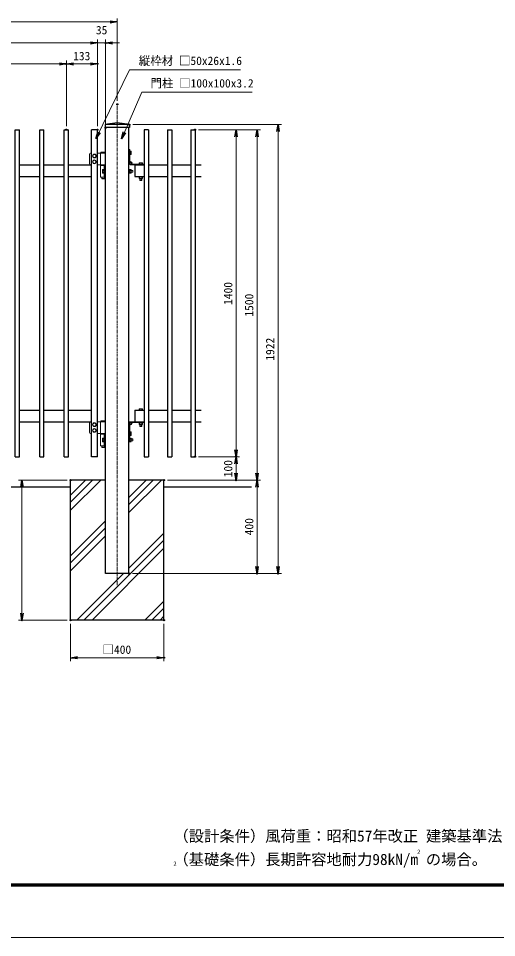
# Model space of a CAD drawing. Units: millimetres, scale not verified. Extents: x -4204 to 4196, y -2971 to 2969.
# Drawn here: x -1001 to 1049, y -2971 to 964 of the extents above; entities that cross this region are included whole.
import ezdxf
from ezdxf.enums import TextEntityAlignment as Align

# ---------------------------------------------------------------- set-up
doc = ezdxf.new("R2010")
doc.units = ezdxf.units.MM
doc.header["$LTSCALE"] = 10
doc.header["$PDMODE"] = 32
doc.header["$PDSIZE"] = 5
doc.linetypes.add('USER2', pattern=[2, 1.25, -0.25, 0.25, -0.25])
for name, color, linetype, lineweight in [('0-0_D-STR-DIM', 7, 'Continuous', 13), ('0-1_0', 7, 'Continuous', 25), ('0-2_DEFPOINTS', 8, 'Continuous', 25), ('0-3_D-STR1', 1, 'Continuous', 25), ('0-4_D-BMK', 2, 'USER2', 13), ('0-5_D-BGD', 7, 'Continuous', 25), ('0-6_D-STR3', 3, 'Continuous', 13), ('0-7_D-STR4', 7, 'Continuous', 25), ('0-8_D-DCR-HCH', 7, 'Continuous', 13), ('0-A_D-STR-TXT', 7, 'Continuous', 13), ('0-B_D-TTL-TXT', 7, 'Continuous', 13), ('0-D_D-TTL', 7, 'Continuous', 13)]:
    doc.layers.add(name, color=color, linetype=linetype, lineweight=lineweight)
doc.styles.add('ＭＳ ゴシック', font='')
doc.styles.get('ＭＳ ゴシック').set_extended_font_data('MS Gothic')

# ---------------------------------------------------------------- blocks, each defined once
blk = doc.blocks.new('_OPEN')
at = {"layer": '0-1_0'}
blk.add_line((0, 0), (-10, 0), dxfattribs=at)
blk.add_lwpolyline([(-10, 1.667), (0, 0), (-10, -1.667)], dxfattribs=at)

msp = doc.modelspace()

# ---------------------------------------------------------------- linework, layer by layer
at = {"layer": '0-0_D-STR-DIM'}
for p, q in [((-606.95, 949.02), (-2938.95, 949.02)), ((-576.95, 611.43), (-576.95, 964.02)), ((-661.95, 502.43), (-661.95, 874.02)), ((-661.95, 502.43), (-661.95, 874.02)), ((-626.95, 511.43), (-626.95, 874.02)), ((-691.95, 859.02), (-1737.95, 859.02)), ((-691.95, 859.02), (-721.95, 859.02)), ((-661.95, 859.02), (-626.95, 859.02)), ((-596.95, 859.02), (-566.95, 859.02)), ((-1604.95, 769.02), (-824.95, 769.02)), ((-794.95, 502.43), (-794.95, 784.02)), ((-794.95, 502.43), (-794.95, 784.02)), ((-764.95, 769.02), (-691.95, 769.02)), ((-661.95, 502.43), (-661.95, 784.02)), ((-509.95, 509.43), (127.05, 509.43)), ((-228.45, 487.43), (-52.95, 487.43)), ((-228.45, 487.43), (37.05, 487.43)), ((112.05, 479.43), (112.05, -1382.57)), ((-67.95, 457.43), (-67.95, -882.57)), ((22.05, 457.43), (22.05, -982.57)), ((-228.45, -912.57), (-52.95, -912.57)), ((-228.45, -912.57), (-52.95, -912.57)), ((-67.95, -942.57), (-67.95, -982.57)), ((-791.95, -1012.57), (-1000.62, -1012.57)), ((-361.95, -1012.57), (37.05, -1012.57)), ((-361.95, -1012.57), (-52.95, -1012.57)), ((-361.95, -1012.57), (37.05, -1012.57)), ((-985.62, -1042.57), (-985.62, -1582.57)), ((22.05, -1042.57), (22.05, -1382.57)), ((-511.95, -1412.57), (127.05, -1412.57)), ((-511.95, -1412.57), (37.05, -1412.57)), ((-791.95, -1612.57), (-1000.62, -1612.57)), ((-776.95, -1627.57), (-776.95, -1788.15)), ((-376.95, -1627.57), (-376.95, -1788.15)), ((-746.95, -1773.15), (-406.95, -1773.15))]:
    msp.add_line(p, q, dxfattribs=at)
at = {"layer": '0-2_DEFPOINTS'}
for p in [(-626.95, 859.02), (-794.95, 769.02), (-661.95, 769.02), (-576.95, 596.43), (-524.95, 509.43), (-794.95, 487.43), (-661.95, 487.43), (-626.95, 496.43), (-243.45, 487.43), (-243.45, -912.57), (-67.95, -912.57), (-776.95, -1012.57), (-376.95, -1012.57), (-67.95, -1012.57), (22.05, -1012.57), (-526.95, -1412.57), (22.05, -1412.57), (112.05, -1412.57), (-985.62, -1612.57), (-776.95, -1612.57), (-776.95, -1612.57), (-376.95, -1612.57), (-376.95, -1773.15)]:
    msp.add_point(p, dxfattribs=at)
at = {"layer": '0-3_D-STR1'}
for p, q in [((-524.95, 509.43), (-576.95, 516.43)), ((-995.95, -912.57), (-995.95, 487.43)), ((-890.95, -912.57), (-890.95, 487.43)), ((-785.95, -912.57), (-785.95, 487.43)), ((-687.95, -912.57), (-687.95, 487.43)), ((-661.95, 487.43), (-687.95, 487.43)), ((-661.95, -912.57), (-661.95, 487.43)), ((-524.95, 509.43), (-628.95, 509.43)), ((-524.95, 496.43), (-628.95, 496.43)), ((-626.95, -1412.57), (-626.95, 496.43)), ((-526.95, -1412.57), (-526.95, 496.43)), ((-524.95, 509.43), (-524.95, 496.43)), ((-461.45, 487.43), (-461.45, -912.57)), ((-443.45, 487.43), (-461.45, 487.43)), ((-443.45, 487.43), (-443.45, -912.57)), ((-361.45, 487.43), (-361.45, -912.57)), ((-361.45, 487.43), (-343.45, 487.43)), ((-343.45, 487.43), (-343.45, -912.57)), ((-261.45, 487.43), (-261.45, -912.57)), ((-261.45, 487.43), (-243.45, 487.43)), ((-243.45, 487.43), (-243.45, -912.57)), ((-995.95, 337.43), (-908.95, 337.43)), ((-890.95, 337.43), (-803.95, 337.43)), ((-785.95, 337.43), (-687.95, 337.43)), ((-501.95, 337.43), (-501.95, 287.43)), ((-501.95, 337.43), (-461.45, 337.43)), ((-501.95, 337.43), (-461.45, 337.43)), ((-443.45, 337.43), (-361.45, 337.43)), ((-343.45, 337.43), (-261.45, 337.43)), ((-243.45, 337.43), (-217.95, 337.43)), ((-995.95, 287.43), (-908.95, 287.43)), ((-890.95, 287.43), (-803.95, 287.43)), ((-785.95, 287.43), (-687.95, 287.43)), ((-501.95, 287.43), (-461.45, 287.43)), ((-501.95, 287.43), (-461.45, 287.43)), ((-501.95, 287.43), (-461.45, 287.43)), ((-443.45, 287.43), (-361.45, 287.43)), ((-343.45, 287.43), (-261.45, 287.43)), ((-243.45, 287.43), (-217.95, 287.43)), ((-995.95, -712.57), (-908.95, -712.57)), ((-890.95, -712.57), (-803.95, -712.57)), ((-785.95, -712.57), (-687.95, -712.57)), ((-501.95, -712.57), (-461.45, -712.57)), ((-501.95, -712.57), (-501.95, -762.57)), ((-501.95, -712.57), (-461.45, -712.57)), ((-501.95, -712.57), (-461.45, -712.57)), ((-443.45, -712.57), (-361.45, -712.57)), ((-343.45, -712.57), (-261.45, -712.57)), ((-243.45, -712.57), (-217.95, -712.57)), ((-995.95, -762.57), (-908.95, -762.57)), ((-890.95, -762.57), (-803.95, -762.57)), ((-785.95, -762.57), (-687.95, -762.57)), ((-501.95, -762.57), (-461.45, -762.57)), ((-501.95, -762.57), (-461.45, -762.57)), ((-501.95, -762.57), (-461.45, -762.57)), ((-501.95, -762.57), (-461.45, -762.57)), ((-443.45, -762.57), (-361.45, -762.57)), ((-343.45, -762.57), (-261.45, -762.57)), ((-243.45, -762.57), (-217.95, -762.57)), ((-1013.95, -912.57), (-995.95, -912.57)), ((-908.95, -912.57), (-890.95, -912.57)), ((-803.95, -912.57), (-785.95, -912.57)), ((-661.95, -912.57), (-687.95, -912.57)), ((-461.45, -912.57), (-443.45, -912.57)), ((-361.45, -912.57), (-343.45, -912.57)), ((-261.45, -912.57), (-243.45, -912.57)), ((-526.95, -1412.57), (-626.95, -1412.57))]:
    msp.add_line(p, q, dxfattribs=at)
for points in [[(-576.95, 516.43), (-628.95, 509.43), (-628.95, 496.43)], [(-1013.95, -912.57), (-1013.95, 487.43), (-995.95, 487.43)], [(-908.95, -912.57), (-908.95, 487.43), (-890.95, 487.43)], [(-803.95, -912.57), (-803.95, 487.43), (-785.95, 487.43)]]:
    msp.add_lwpolyline(points, dxfattribs=at)
at = {"layer": '0-4_D-BMK'}
msp.add_line((-576.95, -1462.57), (-576.95, 596.43), dxfattribs=at)
at = {"layer": '0-5_D-BGD'}
for p, q in [((-776.95, -1042.57), (-1779.85, -1042.57)), ((-1.23, -1042.57), (-376.95, -1042.57))]:
    msp.add_line(p, q, dxfattribs=at)
at = {"layer": '0-6_D-STR3'}
for p, q in [((-526.95, 403.53), (-526.95, 337.43)), ((-523.75, 403.43), (-526.95, 403.43)), ((-523.75, 403.43), (-523.75, 349.85)), ((-517.23, 395.93), (-522.15, 395.93)), ((-516.65, 394.93), (-517.23, 395.93)), ((-516.65, 394.93), (-516.65, 381.93)), ((-695.95, 342.43), (-695.95, 382.43)), ((-690.95, 387.43), (-687.95, 387.43)), ((-674.95, 382.43), (-681.45, 378.68)), ((-681.45, 371.19), (-681.45, 378.68)), ((-674.95, 367.43), (-681.45, 371.19)), ((-674.95, 357.43), (-681.45, 353.68)), ((-674.95, 382.43), (-668.45, 378.68)), ((-674.95, 367.43), (-668.45, 371.19)), ((-674.95, 357.43), (-668.45, 353.68)), ((-668.45, 371.19), (-668.45, 378.68)), ((-661.95, 387.43), (-626.95, 387.43)), ((-648.55, 337.43), (-648.55, 387.43)), ((-646.75, 391.43), (-647.75, 390.43)), ((-628.75, 391.43), (-646.75, 391.43)), ((-628.75, 391.43), (-627.75, 390.43)), ((-627.75, 390.43), (-627.75, 387.43)), ((-626.95, 337.43), (-626.95, 387.43)), ((-523.75, 380.43), (-522.15, 380.43)), ((-517.23, 392.18), (-522.15, 392.18)), ((-517.23, 384.68), (-522.15, 384.68)), ((-517.23, 380.93), (-522.15, 380.93)), ((-516.65, 381.93), (-517.23, 380.93)), ((-688.95, 337.43), (-690.95, 337.43)), ((-681.45, 346.19), (-681.45, 353.68)), ((-674.95, 342.43), (-681.45, 346.19)), ((-674.95, 342.43), (-668.45, 346.19)), ((-668.45, 346.19), (-668.45, 353.68)), ((-626.95, 337.43), (-661.95, 337.43)), ((-648.55, 284.43), (-648.55, 334.43)), ((-626.95, 334.43), (-648.55, 334.43)), ((-648.25, 334.43), (-648.25, 337.43)), ((-640.05, 315.93), (-639.47, 316.93)), ((-640.05, 315.93), (-640.05, 302.93)), ((-639.47, 316.93), (-634.55, 316.93)), ((-634.55, 317.43), (-634.55, 301.43)), ((-632.95, 317.43), (-634.55, 317.43)), ((-632.95, 284.43), (-632.95, 334.43)), ((-627.25, 334.43), (-627.25, 337.43)), ((-626.95, 284.43), (-626.95, 334.43)), ((-525.35, 317.43), (-526.95, 317.43)), ((-526.95, 317.43), (-526.95, 301.43)), ((-525.35, 317.43), (-525.35, 301.43)), ((-525.35, 317.13), (-523.35, 317.13)), ((-523.35, 317.13), (-523.35, 301.73)), ((-523.35, 316.93), (-517.55, 316.93)), ((-460.95, 337.43), (-521.95, 337.43)), ((-516.85, 315.21), (-516.85, 303.67)), ((-460.95, 340.63), (-514.53, 340.63)), ((-483.45, 345.43), (-483.45, 340.63)), ((-470.22, 346.13), (-481.75, 346.13)), ((-479.7, 345.43), (-479.7, 340.63)), ((-472.2, 345.43), (-472.2, 340.63)), ((-468.45, 345.43), (-468.45, 340.63)), ((-460.95, 340.63), (-460.95, 337.43)), ((-648.55, 284.43), (-626.95, 284.43)), ((-643.75, 284.43), (-643.75, 278.43)), ((-640.05, 302.93), (-639.47, 301.93)), ((-639.47, 313.18), (-634.55, 313.18)), ((-639.47, 305.69), (-634.55, 305.69)), ((-639.47, 301.93), (-634.55, 301.93)), ((-632.95, 301.43), (-634.55, 301.43)), ((-632.75, 277.43), (-631.75, 278.43)), ((-525.35, 301.43), (-526.95, 301.43)), ((-523.35, 301.73), (-525.35, 301.73)), ((-523.35, 313.18), (-517.55, 313.18)), ((-523.35, 305.68), (-517.55, 305.68)), ((-523.35, 301.93), (-517.55, 301.93)), ((-516.85, 313.43), (-510.25, 313.43)), ((-516.85, 312.73), (-509.55, 312.73)), ((-516.85, 306.13), (-509.55, 306.13)), ((-516.85, 305.43), (-510.25, 305.43)), ((-510.25, 313.43), (-510.25, 305.43)), ((-509.55, 312.73), (-510.25, 313.43)), ((-510.25, 305.43), (-509.55, 306.13)), ((-509.55, 312.73), (-509.55, 306.13)), ((-483.95, 285.83), (-483.95, 287.43)), ((-467.95, 287.43), (-483.95, 287.43)), ((-467.95, 285.83), (-483.95, 285.83)), ((-483.45, 285.83), (-483.45, 280.03)), ((-470.17, 279.33), (-481.72, 279.33)), ((-479.95, 279.33), (-479.95, 271.33)), ((-479.7, 285.83), (-479.7, 280.03)), ((-479.25, 279.33), (-479.25, 270.63)), ((-472.65, 279.33), (-472.65, 270.63)), ((-472.2, 285.83), (-472.2, 280.03)), ((-471.95, 279.33), (-471.95, 271.33)), ((-468.45, 285.83), (-468.45, 280.03)), ((-467.95, 285.83), (-467.95, 287.43)), ((-479.95, 271.33), (-479.25, 270.63)), ((-471.95, 271.33), (-479.95, 271.33)), ((-472.65, 270.63), (-479.25, 270.63)), ((-472.65, 270.63), (-471.95, 271.33)), ((-483.45, -707.77), (-483.45, -712.57)), ((-470.22, -707.07), (-481.75, -707.07)), ((-470.22, -707.07), (-481.75, -707.07)), ((-479.7, -707.77), (-479.7, -712.57)), ((-472.2, -707.77), (-472.2, -712.57)), ((-468.45, -707.77), (-468.45, -712.57)), ((-460.95, -712.57), (-501.95, -712.57)), ((-468.45, -712.57), (-483.45, -712.57)), ((-468.45, -712.57), (-483.45, -712.57)), ((-695.95, -807.57), (-695.95, -767.57)), ((-690.95, -762.57), (-688.95, -762.57)), ((-690.95, -762.57), (-688.95, -762.57)), ((-674.95, -767.57), (-681.45, -771.32)), ((-681.45, -778.81), (-681.45, -771.32)), ((-674.95, -782.57), (-681.45, -778.81)), ((-674.95, -767.57), (-668.45, -771.32)), ((-674.95, -782.57), (-668.45, -778.81)), ((-668.45, -778.81), (-668.45, -771.32)), ((-661.95, -762.57), (-626.95, -762.57)), ((-648.55, -812.57), (-648.55, -762.57)), ((-646.75, -758.57), (-647.75, -759.57)), ((-647.75, -759.57), (-647.75, -762.57)), ((-627.75, -759.57), (-647.75, -759.57)), ((-628.75, -758.57), (-646.75, -758.57)), ((-628.75, -758.57), (-627.75, -759.57)), ((-627.75, -759.57), (-627.75, -762.57)), ((-626.95, -812.57), (-626.95, -762.57)), ((-526.95, -828.67), (-526.95, -762.57)), ((-460.95, -762.57), (-526.95, -762.57)), ((-523.75, -828.57), (-523.75, -774.98)), ((-460.95, -765.77), (-514.53, -765.77)), ((-467.95, -765.77), (-483.95, -765.77)), ((-483.95, -767.37), (-483.95, -765.77)), ((-467.95, -765.77), (-483.95, -765.77)), ((-467.95, -767.37), (-483.95, -767.37)), ((-483.45, -767.37), (-483.45, -773.17)), ((-470.17, -773.87), (-481.72, -773.87)), ((-479.95, -773.87), (-479.95, -781.87)), ((-479.95, -781.87), (-479.25, -782.57)), ((-471.95, -781.87), (-479.95, -781.87)), ((-479.7, -767.37), (-479.7, -773.17)), ((-479.25, -773.87), (-479.25, -782.57)), ((-472.65, -782.57), (-479.25, -782.57)), ((-472.65, -773.87), (-472.65, -782.57)), ((-472.65, -782.57), (-471.95, -781.87)), ((-472.2, -767.37), (-472.2, -773.17)), ((-471.95, -773.87), (-471.95, -781.87)), ((-468.45, -767.37), (-468.45, -773.17)), ((-467.95, -767.37), (-467.95, -765.77)), ((-460.95, -765.77), (-460.95, -762.57)), ((-687.95, -812.57), (-690.95, -812.57)), ((-674.95, -792.57), (-681.45, -796.32)), ((-681.45, -803.81), (-681.45, -796.32)), ((-674.95, -807.57), (-681.45, -803.81)), ((-674.95, -792.57), (-668.45, -796.32)), ((-674.95, -807.57), (-668.45, -803.81)), ((-668.45, -803.81), (-668.45, -796.32)), ((-626.95, -812.57), (-661.95, -812.57)), ((-648.55, -865.57), (-648.55, -815.57)), ((-626.95, -815.57), (-648.55, -815.57)), ((-648.25, -815.57), (-648.25, -812.57)), ((-632.95, -865.57), (-632.95, -815.57)), ((-627.25, -815.57), (-627.25, -812.57)), ((-626.95, -865.57), (-626.95, -815.57)), ((-523.75, -805.57), (-522.15, -805.57)), ((-523.75, -821.57), (-522.15, -821.57)), ((-522.15, -805.57), (-522.15, -821.57)), ((-517.23, -806.07), (-522.15, -806.07)), ((-517.23, -809.82), (-522.15, -809.82)), ((-517.23, -817.31), (-522.15, -817.31)), ((-517.23, -821.07), (-522.15, -821.07)), ((-516.65, -807.07), (-517.23, -806.07)), ((-516.65, -820.07), (-517.23, -821.07)), ((-516.65, -807.07), (-516.65, -820.07)), ((-648.55, -865.57), (-626.95, -865.57)), ((-643.75, -865.57), (-643.75, -871.57)), ((-640.05, -834.07), (-639.47, -833.07)), ((-639.47, -833.07), (-634.55, -833.07)), ((-639.47, -836.82), (-634.55, -836.82)), ((-639.47, -844.31), (-634.55, -844.31)), ((-639.47, -848.07), (-634.55, -848.07)), ((-632.95, -832.57), (-634.55, -832.57)), ((-634.55, -832.57), (-634.55, -848.57)), ((-632.95, -848.57), (-634.55, -848.57)), ((-631.75, -865.57), (-631.75, -871.57)), ((-523.75, -828.57), (-526.95, -828.57)), ((-525.35, -832.57), (-526.95, -832.57)), ((-526.95, -832.57), (-526.95, -848.57)), ((-525.35, -848.57), (-526.95, -848.57)), ((-525.35, -832.57), (-525.35, -848.57)), ((-525.35, -832.87), (-523.35, -832.87)), ((-523.35, -848.27), (-525.35, -848.27)), ((-523.35, -832.87), (-523.35, -848.27)), ((-523.35, -833.07), (-517.55, -833.07)), ((-523.35, -836.82), (-517.55, -836.82)), ((-523.35, -844.32), (-517.55, -844.32)), ((-523.35, -848.07), (-517.55, -848.07)), ((-516.85, -834.79), (-516.85, -846.33)), ((-516.85, -836.57), (-510.25, -836.57)), ((-516.85, -837.27), (-509.55, -837.27)), ((-516.85, -843.87), (-509.55, -843.87)), ((-516.85, -844.57), (-510.25, -844.57)), ((-510.25, -836.57), (-510.25, -844.57)), ((-509.55, -837.27), (-510.25, -836.57)), ((-510.25, -844.57), (-509.55, -843.87)), ((-509.55, -837.27), (-509.55, -843.87)), ((-642.75, -872.57), (-643.75, -871.57)), ((-631.75, -871.57), (-643.75, -871.57)), ((-632.75, -872.57), (-642.75, -872.57)), ((-632.75, -872.57), (-631.75, -871.57))]:
    msp.add_line(p, q, dxfattribs=at)
for points in [[(-523.75, 396.43), (-522.15, 396.43), (-522.15, 380.43)], [(-627.75, 390.43), (-647.75, 390.43), (-647.75, 387.43)], [(-631.75, 284.43), (-631.75, 278.43), (-643.75, 278.43)], [(-632.75, 277.43), (-642.75, 277.43), (-643.75, 278.43)], [(-640.05, -834.07), (-640.05, -847.07), (-639.47, -848.07)]]:
    msp.add_lwpolyline(points, dxfattribs=at)
for centre, radius in [((-674.95, 374.93), 8), ((-674.95, 349.93), 8), ((-674.95, 374.93), 6.5), ((-674.95, 349.93), 6.5), ((-520.25, 344.13), 6.7), ((-520.25, 344.13), 3.5), ((-674.95, -775.07), 8), ((-674.95, -775.07), 6.5), ((-520.25, -769.27), 6.7), ((-520.25, -769.27), 3.5), ((-674.95, -800.07), 8), ((-674.95, -800.07), 6.5)]:
    msp.add_circle(centre, radius, dxfattribs=at)
for centre, radius, start, end in [((-519.99, 394.06), 3.34, 325.79454, 34.20546), ((-690.95, 382.43), 5, 90, 180), ((-529.1, 388.43), 12.45, 342.48215, 17.51785), ((-519.99, 382.81), 3.34, 325.79454, 34.20546), ((-690.95, 342.43), 5, 180, 270), ((-636.71, 315.06), 3.34, 145.79454, 214.20546), ((-519.69, 315.06), 2.85, 318.83491, 41.16509), ((-481.57, 343.29), 2.84, 48.76361, 131.23639), ((-475.95, 335.74), 10.39, 68.85295, 111.14705), ((-470.32, 343.28), 2.85, 48.95661, 131.04339), ((-627.6, 309.43), 12.45, 162.48215, 197.51785), ((-636.71, 303.81), 3.34, 145.79454, 214.20546), ((-527.24, 309.43), 10.39, 338.85295, 21.14705), ((-519.69, 303.81), 2.85, 318.86505, 41.13495), ((-481.57, 282.18), 2.85, 228.86505, 311.13495), ((-475.95, 289.73), 10.39, 248.85295, 291.14705), ((-470.32, 282.18), 2.85, 228.86505, 311.13495), ((-470.32, 282.18), 2.85, 266.92019, 311.16509), ((-481.57, -709.91), 2.84, 48.76361, 131.23639), ((-481.57, -709.91), 2.84, 48.76361, 131.23639), ((-475.95, -717.46), 10.39, 68.85295, 111.14705), ((-475.95, -717.46), 10.39, 68.85295, 111.14705), ((-470.32, -709.92), 2.85, 48.95661, 131.04339), ((-470.32, -709.92), 2.85, 48.95661, 131.04339), ((-690.95, -767.57), 5, 90, 180), ((-481.57, -771.02), 2.85, 228.86505, 311.13495), ((-475.95, -763.47), 10.39, 248.85295, 291.14705), ((-470.32, -771.02), 2.85, 228.83491, 311.16509), ((-690.95, -807.57), 5, 180, 270), ((-519.99, -807.94), 3.34, 325.79454, 34.20546), ((-529.1, -813.57), 12.45, 342.48215, 17.51785), ((-519.99, -819.19), 3.34, 325.79454, 34.20546), ((-636.71, -834.94), 3.34, 145.79454, 214.20546), ((-627.6, -840.57), 12.45, 162.48215, 197.51785), ((-636.71, -846.19), 3.34, 145.79454, 214.20546), ((-519.69, -834.94), 2.85, 318.83491, 41.16509), ((-527.24, -840.57), 10.39, 338.85295, 21.14705), ((-519.69, -846.19), 2.85, 318.86505, 41.13495)]:
    msp.add_arc(centre, radius, start, end, dxfattribs=at)
at = {"layer": '0-7_D-STR4'}
for p, q in [((-776.95, -1612.57), (-776.95, -1012.57)), ((-626.95, -1012.57), (-776.95, -1012.57)), ((-376.95, -1012.57), (-526.95, -1012.57)), ((-376.95, -1612.57), (-376.95, -1012.57)), ((-376.95, -1612.57), (-776.95, -1612.57))]:
    msp.add_line(p, q, dxfattribs=at)
at = {"layer": '0-8_D-DCR-HCH'}
for p, q in [((-776.95, -1077.03), (-712.48, -1012.57)), ((-776.95, -1107.03), (-682.48, -1012.57)), ((-776.95, -1141.91), (-647.61, -1012.57)), ((-526.95, -1151.55), (-387.96, -1012.57)), ((-526.95, -1116.68), (-422.84, -1012.57)), ((-526.95, -1086.68), (-452.84, -1012.57)), ((-776.95, -1336.68), (-626.95, -1186.68)), ((-776.95, -1366.68), (-626.95, -1216.68)), ((-776.95, -1401.55), (-626.95, -1251.55)), ((-526.95, -1389.78), (-376.95, -1239.78)), ((-719.73, -1612.57), (-376.95, -1269.78)), ((-684.86, -1612.57), (-376.95, -1304.66)), ((-749.73, -1612.57), (-549.73, -1412.57)), ((-458.54, -1612.57), (-376.95, -1530.97)), ((-428.54, -1612.57), (-376.95, -1560.97)), ((-393.67, -1612.57), (-376.95, -1595.85))]:
    msp.add_line(p, q, dxfattribs=at)
at = {"layer": '0-A_D-STR-TXT'}
for points in [[(-48.72, 743.78), (-524.35, 743.78), (-667.35, 451.17)], [(1.23, 648.05), (-471.93, 648.05), (-557.56, 450.35)]]:
    msp.add_lwpolyline(points, dxfattribs=at)
at = {"layer": '0-D_D-TTL', "color": 2}
msp.add_lwpolyline([(-4203.94, 2968.58), (4196.06, 2968.58), (4196.06, -2971.42), (-4203.94, -2971.42)], close=True, dxfattribs=at)
at = {"layer": '0-D_D-TTL'}
for points in [[(-3933.94, 2748.58), (3926.06, 2748.58), (3926.06, -2751.42), (-3933.94, -2751.42)], [(-3931.44, 2746.08), (3923.56, 2746.08), (3923.56, -2748.92), (-3931.44, -2748.92)], [(-3928.94, 2743.58), (3921.06, 2743.58), (3921.06, -2746.42), (-3928.94, -2746.42)], [(-3926.44, 2741.08), (3918.56, 2741.08), (3918.56, -2743.92), (-3926.44, -2743.92)], [(-3923.94, 2738.58), (3916.06, 2738.58), (3916.06, -2741.42), (-3923.94, -2741.42)]]:
    msp.add_lwpolyline(points, close=True, dxfattribs=at)

# ---------------------------------------------------------------- block references
at = {"layer": '0-0_D-STR-DIM', "xscale": 3, "yscale": 3}
for p in [(-576.95, 949.02), (-661.95, 859.02), (-661.95, 859.02), (-794.95, 769.02), (-661.95, 769.02), (-376.95, -1773.15)]:
    msp.add_blockref('_OPEN', p, dxfattribs=at)
for p, rotation in [((-626.95, 859.02), 180), ((-794.95, 769.02), 180), ((-67.95, 487.43), 90), ((22.05, 487.43), 90), ((112.05, 509.43), 90), ((-67.95, -912.57), 270), ((-67.95, -912.57), 90), ((-67.95, -1012.57), 270), ((22.05, -1012.57), 270), ((-985.62, -1012.57), 90), ((22.05, -1012.57), 90), ((22.05, -1412.57), 270), ((112.05, -1412.57), 270), ((-985.62, -1612.57), 270), ((-776.95, -1773.15), 180)]:
    msp.add_blockref('_OPEN', p, dxfattribs=dict(at, rotation=rotation))
at = {"layer": '0-A_D-STR-TXT', "xscale": 3, "yscale": 3}
for p, rotation in [((-668.23, 449.38), 243.9558), ((-558.35, 448.52), 246.58042)]:
    msp.add_blockref('_OPEN', p, dxfattribs=dict(at, rotation=rotation))

# ---------------------------------------------------------------- texts
at = {"layer": '0-0_D-STR-DIM', "style": 'ＭＳ ゴシック'}
for s, p in [('35', (-668.43, 885.08)), ('133', (-765.95, 774.08)), ('□400', (-640.06, -1767.33))]:
    msp.add_text(s, height=36.07, dxfattribs=at).set_placement(p, align=Align.BOTTOM_LEFT)
for s, p in [('1400', (-73.01, -262.74)), ('1500', (16.99, -312.74)), ('1922', (106.99, -501.35)), ('100', (-73.01, -1000.56)), ('400', (16.99, -1248.94))]:
    msp.add_text(s, height=36.07, rotation=90, dxfattribs=at).set_placement(p, align=Align.BOTTOM_LEFT)
at = {"layer": '0-A_D-STR-TXT', "style": 'ＭＳ ゴシック'}
for s, p in [('縦枠材 □50x26x1.6', (-484.64, 753.79)), ('門柱 □100x100x3.2', (-434.69, 657.49))]:
    msp.add_text(s, height=36.07, dxfattribs=at).set_placement(p, align=Align.BOTTOM_LEFT)
at = {"layer": '0-B_D-TTL-TXT', "style": 'ＭＳ ゴシック'}
for s, height, p in [('（設計条件）風荷重：昭和57年改正 建築基準法・同施行令に基づく風圧力に準拠。', 48.09, (-336.39, -2575.02)), ('2', 18.04, (708.29, -2617.88)), ('（基礎条件）長期許容地耐力98kN/m の場合。', 48.09, (-336.39, -2675.02)), ('2', 18.04, (-336.39, -2669.24))]:
    msp.add_text(s, height=height, dxfattribs=at).set_placement(p, align=Align.BOTTOM_LEFT)

doc.saveas('drawing.dxf')
